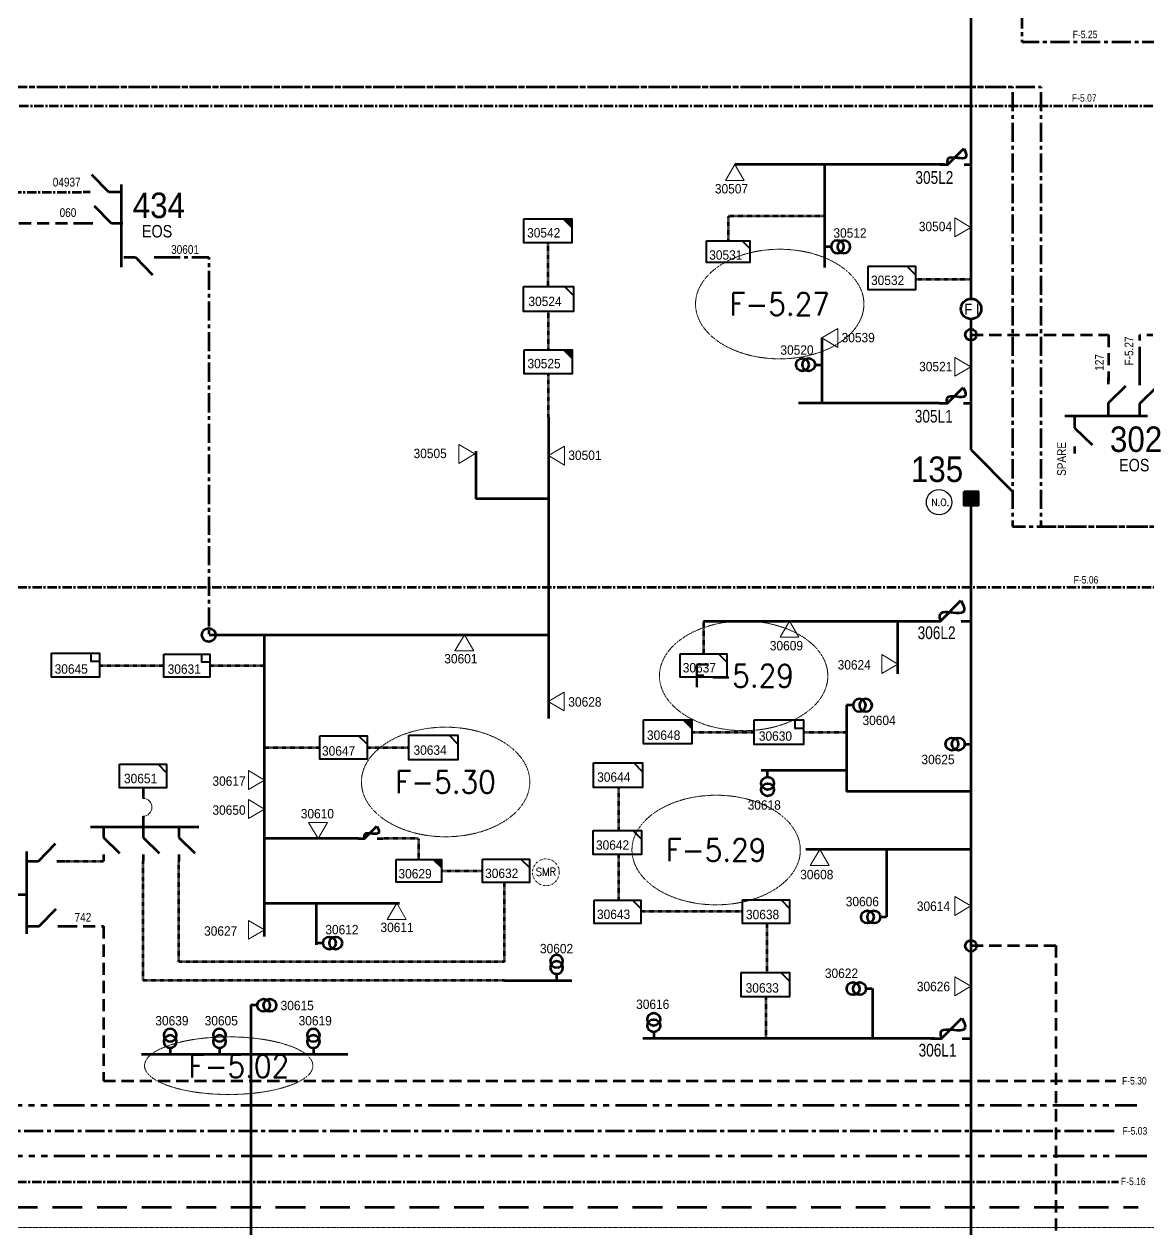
# Model space of a CAD drawing. Header units: metres. Extents: x 65984 to 144644, y -19036 to 23726.
# Drawn here: x 120820.7 to 121261.4, y 21145.9 to 21618.6 of the extents above; entities that cross this region are included whole.
import ezdxf
from ezdxf.enums import TextEntityAlignment as Align

# ---------------------------------------------------------------- set-up
doc = ezdxf.new("R2010")
doc.units = ezdxf.units.M
doc.header["$MEASUREMENT"] = 0
for name, pattern in [('( Center )', [2, 1.25, -0.25, 0.25, -0.25]), ('( Phantom )', [2.5, 1.25, -0.25, 0.25, -0.25, 0.25, -0.25]), ('DGN Style 1', [0.6, 0, -0.6]), ('DGN Style 3', [0.013877, 0, -0.013877]), ('DGN Style 4', [1.6, 0.8, -0.4, 0, -0.4]), ('HIDDEN2', [2381.25, 1587.5, -793.75])]:
    doc.linetypes.add(name, pattern=pattern)
doc.layers.get('0').update_dxf_attribs({"color": 95, "lineweight": 40})
for name, color, linetype, lineweight in [('ABS', 7, 'Continuous', 40), ('ABS NUMBER', 112, 'Continuous', 30), ('d_eos', 111, 'Continuous', 40), ('d_eos no', 121, 'Continuous', 40), ('d_fco', 5, 'Continuous', 40), ('d_fco text', 95, 'Continuous', 40), ('d_grid line', 7, 'DGN Style 1', 0), ('d_oh branch', 94, 'Continuous', 40), ('d_switch', 95, 'Continuous', 40), ('d_tf', 1, 'Continuous', 40), ('d_tf no', 6, 'Continuous', 40), ('d_tf_200', 1, 'Continuous', 40), ('d_ug cable', 95, 'Continuous', 40), ('d_ug main line', 95, 'Continuous', 40), ('d_unit sub', 7, 'Continuous', 40), ('EARTH FAULT INDICATOR', 95, 'Continuous', 40), ('FDR  1  05', 172, 'Continuous', 40), ('FDR  1  16', 234, 'Continuous', 40), ('FDR  2  17', 98, 'Continuous', 40), ('FDR  5  12', 55, 'Continuous', 40), ('fedr no', 95, 'Continuous', 40), ('Level 37', 7, 'Continuous', 0), ('O H MAIN FEEDER', 4, 'Continuous', 100), ('SW N O', 114, 'Continuous', 30)]:
    doc.layers.add(name, color=color, linetype=linetype, lineweight=lineweight)
doc.styles.add('NASKHF', font='naskhf.shx', dxfattribs={"height": 8})
doc.styles.add('Style-Andalus', font='andlso.ttf')
doc.styles.add('Style-Arial', font='arial.ttf')
doc.styles.add('Style-ENGINEERING', font='ENGINEERING.shx')
doc.styles.add('Style-msdefault', font='msdefault.shx')
doc.styles.add('Style-simplex', font='simplex.shx')
doc.styles.add('Style-STANDARD', font='STANDARD.shx')

# ---------------------------------------------------------------- blocks, each defined once
blk = doc.blocks.new('TFU_64')
at = {"layer": 'd_tf_200', "color": 13, "linetype": 'Continuous', "lineweight": 53}
blk.add_line((0, 10), (0, 0), dxfattribs=at)
for centre in [(0, 30), (0, 20)]:
    blk.add_circle(centre, 10, dxfattribs=at)
blk = doc.blocks.new('TF_8')
at = {"color": 0, "linetype": 'ByBlock', "lineweight": -2}
blk.add_line((6.3, 4.95), (9.9, 1.35), dxfattribs=at)
blk.add_3dface([(-10.1, 4.95), (9.9, 4.95), (9.9, -5.05), (-10.1, -5.05)], dxfattribs=at)
blk = doc.blocks.new('ABS2_1_1')
at = {"color": 0, "linetype": 'ByBlock', "lineweight": -2, "ltscale": 500}
for q in [(-29900, 43500), (0, 0)]:
    blk.add_line((0, 13600), q, dxfattribs=at)
at = {"color": 0, "linetype": 'ByBlock', "lineweight": -2, "ltscale": 500, "flags": 128}
for points in [[(5000, 43600), (-5000, 43600), (-5000, 53600), (5000, 53600)], [(3791, 49653), (3791, 49653), (3791, 49653)]]:
    blk.add_lwpolyline(points, close=True, dxfattribs=at)
at = {"color": 0, "linetype": 'ByBlock', "lineweight": -2, "ltscale": 500}
for points in [[(5000, 43600), (-5000, 43600), (5000, 53600), (-5000, 53600)], [(3791, 49653), (3791, 49653), (3791, 49653)]]:
    blk.add_solid(points, dxfattribs=at)
blk = doc.blocks.new('TFU_10')
at = {"layer": 'd_tf_200', "color": 174, "linetype": 'Continuous', "lineweight": 53}
blk.add_line((0, 10), (0, 0), dxfattribs=at)
for centre in [(0, 30), (0, 20)]:
    blk.add_circle(centre, 10, dxfattribs=at)
blk = doc.blocks.new('TF3')
at = {"color": 0, "linetype": 'ByBlock', "lineweight": -2}
for p, q in [((11.3, 9), (18.3, 9)), ((18.3, 9), (18.3, 2))]:
    blk.add_line(p, q, dxfattribs=at)
at = {"color": 0, "linetype": 'ByBlock', "lineweight": -2, "flags": 128}
blk.add_lwpolyline([(18.3, 2), (11.3, 2), (11.3, 9)], dxfattribs=at)
at = {"color": 0, "linetype": 'ByBlock', "lineweight": -2}
blk.add_3dface([(-21.7, 9), (18.3, 9), (18.3, -11), (-21.7, -11)], dxfattribs=at)
blk = doc.blocks.new('TFU_65')
at = {"layer": 'FDR  2  17', "color": 174, "linetype": 'Continuous', "lineweight": 0}
blk.add_line((0, 10), (0, 0), dxfattribs=at)
for centre in [(0, 30), (0, 20)]:
    blk.add_circle(centre, 10, dxfattribs=at)
blk = doc.blocks.new('exist.us-1000kva')
at = {"color": 0, "linetype": 'ByBlock', "lineweight": -2, "flags": 128}
blk.add_lwpolyline([(39.99, 12.92), (32.8, 20), (40, 20)], close=True, dxfattribs=at)
at = {"color": 0, "linetype": 'ByBlock', "lineweight": -2, "extrusion": (0, 0, -1)}
blk.add_solid([(-39.99, 12.92), (-32.8, 20), (-40, 20)], dxfattribs=at)
at = {"color": 0, "linetype": 'ByBlock', "lineweight": -2, "xscale": 2, "yscale": 2}
blk.add_blockref('TF_8', (20.2, 10.1), dxfattribs=at)
blk = doc.blocks.new('TFU_63')
at = {"layer": 'd_tf_200', "color": 11, "linetype": 'Continuous', "lineweight": 53}
blk.add_line((0, 10), (0, 0), dxfattribs=at)
for centre in [(0, 30), (0, 20)]:
    blk.add_circle(centre, 10, dxfattribs=at)
blk = doc.blocks.new('TFU_9')
at = {"layer": 'd_tf_200', "color": 1, "linetype": 'Continuous', "lineweight": 53}
blk.add_line((0, 10), (0, 0), dxfattribs=at)
for centre in [(0, 30), (0, 20)]:
    blk.add_circle(centre, 10, dxfattribs=at)
blk = doc.blocks.new('*U682')
at = {"layer": 'd_fco', "color": 174, "linetype": 'Continuous', "lineweight": 100}
blk.add_line((-4.6, 4.21), (-10.13, 4.21), dxfattribs=at)
at = {"layer": 'd_fco', "color": 174, "linetype": 'Continuous', "lineweight": 100, "extrusion": (0, 0, -1), "flags": 128}
blk.add_lwpolyline([(-13.02, 4.21), (-7.07, 4.21), (4.4, -7.26)], dxfattribs=at)
at = {"layer": 'd_fco', "color": 174, "linetype": 'Continuous', "lineweight": 100}
blk.add_open_spline([(-4.4, -7.26), (-13, 7.69), (11.58, -7.67), (7.07, 4.21)], degree=3, dxfattribs=at)
blk = doc.blocks.new('*U770')
at = {"layer": 'd_fco', "color": 13, "linetype": 'Continuous', "lineweight": 100}
blk.add_line((-4.6, 4.21), (-10.13, 4.21), dxfattribs=at)
at = {"layer": 'd_fco', "color": 13, "linetype": 'Continuous', "lineweight": 100, "extrusion": (0, 0, -1), "flags": 128}
blk.add_lwpolyline([(-13.02, 4.21), (-7.07, 4.21), (4.4, -7.26)], dxfattribs=at)
at = {"layer": 'd_fco', "color": 13, "linetype": 'Continuous', "lineweight": 100}
blk.add_open_spline([(-4.4, -7.26), (-13, 7.69), (11.58, -7.67), (7.07, 4.21)], degree=3, dxfattribs=at)
blk = doc.blocks.new('*U906')
at = {"layer": 'EARTH FAULT INDICATOR', "color": 2, "linetype": 'Continuous', "lineweight": 100}
blk.add_circle((0.02, 0.13), 4, dxfattribs=at)
at = {"layer": 'EARTH FAULT INDICATOR', "color": 2, "lineweight": 140, "style": 'Style-Andalus', "width": 0.9}
blk.add_text('F I', height=4.234, dxfattribs=at).set_placement((-2.61, 2.11), align=Align.TOP_LEFT)
blk = doc.blocks.new('*U965')
at = {"layer": 'SW N O', "color": 3, "ltscale": 0.426762}
blk.add_circle((0, 0), 16.8, dxfattribs=at)
at = {"layer": 'SW N O', "color": 3, "style": 'Style-STANDARD'}
blk.add_text('N.O.', height=9.6, dxfattribs=at).set_placement((1.7, -0.2), align=Align.MIDDLE_CENTER)
blk = doc.blocks.new('*U986')
at = {"layer": 'd_ug main line', "color": 112, "linetype": '( Phantom )', "lineweight": 158, "ltscale": 9.8, "flags": 128}
blk.add_lwpolyline([(-1019.66, -78.97), (-1019.66, -90.64), (422.6, -90.64)], dxfattribs=at)
blk = doc.blocks.new('*U1924')
at = {"layer": 'FDR  1  05', "color": 13, "linetype": 'Continuous', "lineweight": 40, "flags": 128}
blk.add_lwpolyline([(20, 10), (20, 2.8), (12.8, 10)], close=True, dxfattribs=at)
at = {"layer": 'FDR  1  05', "color": 13, "linetype": 'Continuous', "lineweight": 40, "xscale": 2, "yscale": 2, "zscale": 0.9196281145423708, "rotation": 359.9999999999999}
blk.add_blockref('TF_8', (0.2, 0.1), dxfattribs=at)
blk = doc.blocks.new('TRA1_394')
at = {"layer": 'd_tf', "color": 11, "linetype": 'Continuous', "lineweight": 0, "ltscale": 0.00019715, "extrusion": (0, 0, -1), "flags": 128}
blk.add_lwpolyline([(-10, -17), (0, 0), (10, -17)], close=True, dxfattribs=at)
blk = doc.blocks.new('TRA1_393')
at = {"layer": 'd_tf', "color": 11, "linetype": 'Continuous', "lineweight": 0, "ltscale": 0.00019715, "xscale": 1.000046566207833, "yscale": 1.000046566207833, "zscale": 1.000046566207833, "rotation": 180}
blk.add_blockref('TRA1_394', (0, 0), dxfattribs=at)
blk = doc.blocks.new('TRA1_415')
at = {"layer": 'd_tf', "color": 174, "linetype": 'Continuous', "lineweight": 0, "ltscale": 0.00019707, "flags": 128}
blk.add_lwpolyline([(10, -17), (0, 0), (-10, -17)], close=True, dxfattribs=at)
blk = doc.blocks.new('TRA1_414')
at = {"layer": 'd_tf', "color": 174, "linetype": 'Continuous', "lineweight": 0, "ltscale": 0.00019707, "xscale": 1.000046566207834, "yscale": 1.000046566207834, "zscale": 1.000046566207834, "rotation": 180}
blk.add_blockref('TRA1_415', (0, 0), dxfattribs=at)
blk = doc.blocks.new('TRA1_417')
at = {"layer": 'd_tf', "color": 174, "linetype": 'Continuous', "lineweight": 0, "ltscale": 0.00019715, "flags": 128}
blk.add_lwpolyline([(10, -17), (0, 0), (-10, -17)], close=True, dxfattribs=at)
blk = doc.blocks.new('TRA1_416')
at = {"layer": 'd_tf', "color": 174, "linetype": 'Continuous', "lineweight": 0, "ltscale": 0.00019715, "xscale": 1.000046566207833, "yscale": 1.000046566207833, "zscale": 1.000046566207833, "rotation": 180}
blk.add_blockref('TRA1_417', (0, 0), dxfattribs=at)
blk = doc.blocks.new('TRA1_386')
at = {"layer": 'd_tf', "color": 13, "linetype": 'Continuous', "lineweight": 0, "ltscale": 0.00019715, "extrusion": (0, 0, -1), "flags": 128}
blk.add_lwpolyline([(-10.1, -17), (-0.1, 0), (9.9, -17)], close=True, dxfattribs=at)
blk = doc.blocks.new('TRA1_385')
at = {"layer": 'd_tf', "color": 13, "linetype": 'Continuous', "lineweight": 0, "ltscale": 0.00019715, "xscale": 1.000046566207833, "yscale": 1.000046566207833, "zscale": 1.000046566207833, "rotation": 180}
blk.add_blockref('TRA1_386', (0, 0), dxfattribs=at)
blk = doc.blocks.new('*U804')
at = {"layer": 'd_fco', "color": 11, "linetype": 'Continuous', "lineweight": 100}
blk.add_line((-4.6, 4.2), (-10.1, 4.2), dxfattribs=at)
at = {"layer": 'd_fco', "color": 11, "linetype": 'Continuous', "lineweight": 100, "flags": 128}
blk.add_lwpolyline([(13, 4.2), (7.1, 4.2), (-4.4, -7.3)], dxfattribs=at)
at = {"layer": 'd_fco', "color": 11, "linetype": 'Continuous', "lineweight": 100}
blk.add_open_spline([(-4.4, -7.3), (-13, 7.7), (11.6, -7.7), (7.1, 4.2)], degree=3, dxfattribs=at)
blk = doc.blocks.new('*U3877')
at = {"layer": 'd_eos', "color": 7, "linetype": 'Continuous', "lineweight": 211, "ltscale": 0.638341}
for p, q in [((-0.66, 15.99), (-0.66, 11.34)), ((-0.66, 3.57), (-0.66, -1.08)), ((-23.62, -1.08), (23.6, -1.07)), ((-17.95, -1.07), (-17.95, -5.72)), ((-0.66, -1.07), (-0.66, -5.72)), ((14.88, -1.07), (14.88, -5.72)), ((-17.95, -5.72), (-10.95, -12.52)), ((-0.66, -5.72), (6.35, -12.52)), ((14.88, -5.72), (21.88, -12.52)), ((-17.95, -13.17), (-17.95, -15.99)), ((-0.66, -13.17), (-0.66, -15.99)), ((14.88, -13.17), (14.88, -15.99))]:
    blk.add_line(p, q, dxfattribs=at)
at = {"layer": 'd_ug cable', "color": 2, "linetype": 'Continuous', "lineweight": 0}
blk.add_arc((-0.66, 7.45), 3.88, 270, 90, dxfattribs=at)

msp = doc.modelspace()

# ---------------------------------------------------------------- linework, layer by layer
at = {"layer": 'd_eos', "color": 7, "linetype": 'Continuous', "lineweight": 211, "ltscale": 0.625574}
for p, q in [((120853.85, 21552.62), (120847.19, 21559.48)), ((120846.56, 21552.62), (120843.79, 21552.62)), ((120858.41, 21552.62), (120853.85, 21552.62)), ((120858.77, 21555.62), (120858.77, 21523.23)), ((120854.88, 21540.29), (120848.22, 21547.15)), ((120847.59, 21540.29), (120844.82, 21540.29)), ((120859.44, 21540.29), (120854.88, 21540.29)), ((120859.8, 21527.09), (120864.36, 21527.09)), ((120864.36, 21527.09), (120871.02, 21520.22)), ((120871.65, 21527.09), (120874.42, 21527.09)), ((121245.92, 21477.26), (121245.92, 21480.03)), ((121258.25, 21476.96), (121258.25, 21479.73)), ((121245.92, 21469.97), (121252.78, 21476.63)), ((121258.25, 21469.67), (121265.11, 21476.33)), ((121245.92, 21465.41), (121245.92, 21469.97)), ((121258.25, 21465.11), (121258.25, 21469.67)), ((121261.25, 21464.75), (121228.86, 21464.75)), ((121232.66, 21464.75), (121232.66, 21460.19)), ((121232.66, 21460.19), (121239.52, 21453.53)), ((121232.66, 21452.9), (121232.66, 21450.13)), ((120821.7, 21261.62), (120821.7, 21294.01)), ((120826.26, 21290.22), (120832.92, 21297.08)), ((120821.7, 21290.21), (120826.26, 21290.21)), ((120833.55, 21290.21), (120836.32, 21290.21)), ((120821.04, 21276.95), (120816.48, 21276.95)), ((120826.62, 21264.62), (120833.28, 21271.48)), ((120822.06, 21264.62), (120826.62, 21264.62)), ((120833.91, 21264.62), (120836.68, 21264.62))]:
    msp.add_line(p, q, dxfattribs=at)
at = {"layer": 'd_grid line', "color": 7, "linetype": 'DGN Style 1', "lineweight": 0, "flags": 128}
msp.add_lwpolyline([(120816.18, 21146.41), (120816.18, 21746.42), (121806.14, 21746.42), (121806.14, 21146.41)], close=True, dxfattribs=at)
at = {"layer": 'd_oh branch', "color": 13, "linetype": 'Continuous', "lineweight": 100}
for p, q in [((121181.7, 21563.5), (121099.4, 21563.5)), ((121134.66, 21523.02), (121134.66, 21563.5)), ((121133.48, 21495.44), (121133.48, 21469.83)), ((121179.67, 21469.83), (121124.36, 21469.83))]:
    msp.add_line(p, q, dxfattribs=at)
at = {"layer": 'd_oh branch', "color": 11, "linetype": 'Continuous', "lineweight": 100}
for p, q in [((121026.29, 21432.27), (120997.78, 21432.27)), ((120893.18, 21378.95), (121026.29, 21378.95)), ((120914.97, 21260.57), (120914.97, 21378.95))]:
    msp.add_line(p, q, dxfattribs=at)
at = {"layer": 'd_oh branch', "color": 174, "linetype": 'Continuous', "lineweight": 100}
msp.add_line((121143.3, 21325.71), (121109.71, 21325.71), dxfattribs=at)
at = {"layer": 'd_oh branch', "color": 1, "linetype": 'Continuous', "lineweight": 100}
msp.add_line((120909.57, 21214.44), (120909.57, 21114.44), dxfattribs=at)
at = {"layer": 'd_oh branch', "color": 11, "linetype": 'Continuous', "lineweight": 100, "flags": 128}
for points in [[(121026.29, 21464.34), (121026.29, 21346.21)], [(120997.78, 21451.05), (120997.78, 21432.27)], [(120951.81, 21299.01), (120914.97, 21299.01)], [(120914.97, 21273.65), (120967.92, 21273.65)], [(120935.4, 21257.36), (120935.4, 21273.65)], [(121009.09, 21243.43), (121035.45, 21243.43)]]:
    msp.add_lwpolyline(points, dxfattribs=at)
at = {"layer": 'd_oh branch', "color": 174, "linetype": 'Continuous', "lineweight": 100, "flags": 128}
for points in [[(121087.14, 21384.38), (121177.57, 21384.38)], [(121163.3, 21363.68), (121163.3, 21384.38)], [(121190.25, 21384.38), (121192.12, 21384.38)], [(121143.28, 21351.36), (121143.28, 21317.47)], [(121192.12, 21317.47), (121143.28, 21317.47)], [(121192.12, 21294.72), (121127.22, 21294.72)], [(121158.94, 21294.72), (121158.94, 21268.31)], [(121153.36, 21240.26), (121153.36, 21220.62)], [(121177.8, 21220.62), (121063.34, 21220.62)]]:
    msp.add_lwpolyline(points, dxfattribs=at)
at = {"layer": 'd_oh branch', "color": 1, "linetype": 'Continuous', "lineweight": 100, "flags": 128}
for points in [[(120909.57, 21233.84), (120909.57, 21214.44)], [(120866.73, 21214.44), (120947.64, 21214.44)]]:
    msp.add_lwpolyline(points, dxfattribs=at)
at = {"layer": 'd_oh branch', "color": 11, "linetype": 'Continuous', "lineweight": 100}
msp.add_circle((120893.08, 21378.92), 2.66, dxfattribs=at)
at = {"layer": 'd_ug cable', "color": 11, "linetype": 'DGN Style 3', "lineweight": 100}
for p, q in [((121026.15, 21515.64), (121026.15, 21532.72)), ((121026.29, 21490.83), (121026.29, 21505.85)), ((121026.29, 21464.34), (121026.29, 21481.41)), ((120875.5, 21366.82), (120850.27, 21366.82)), ((120914.97, 21366.82), (120893.54, 21366.82)), ((120914.84, 21334.79), (120936.71, 21334.79)), ((120955.12, 21334.76), (120971.49, 21334.76)), ((120984.36, 21286.4), (121000.44, 21286.4))]:
    msp.add_line(p, q, dxfattribs=at)
at = {"layer": 'd_ug cable', "color": 174, "linetype": 'DGN Style 3', "lineweight": 100}
for p, q in [((121087.14, 21384.38), (121087.14, 21371.55)), ((121082.53, 21340.81), (121106.79, 21340.81)), ((121126.41, 21340.81), (121143.28, 21340.81)), ((121053.79, 21319.09), (121053.79, 21302.19)), ((121053.79, 21292.76), (121053.79, 21274.93))]:
    msp.add_line(p, q, dxfattribs=at)
at = {"layer": 'd_ug cable', "color": 13, "linetype": 'DGN Style 3', "lineweight": 100, "flags": 128}
for points in [[(121134.66, 21543.26), (121096.83, 21543.26), (121096.83, 21533.54)], [(121192.2, 21518.35), (121170.26, 21518.35)]]:
    msp.add_lwpolyline(points, dxfattribs=at)
at = {"layer": 'd_ug cable', "color": 11, "linetype": 'HIDDEN2', "lineweight": 158, "ltscale": 0.003}
for points in [[(120844.82, 21540.29), (120777.15, 21540.29)], [(120836.68, 21264.62), (120851.74, 21264.62), (120851.74, 21203.98), (121248.89, 21203.98)]]:
    msp.add_lwpolyline(points, dxfattribs=at)
at = {"layer": 'd_ug cable', "color": 13, "linetype": 'HIDDEN2', "lineweight": 158, "ltscale": 0.003}
msp.add_lwpolyline([(121192.09, 21496.61), (121245.92, 21496.61), (121245.92, 21478.65)], dxfattribs=at)
at = {"layer": 'd_ug cable', "color": 11, "linetype": 'DGN Style 3', "lineweight": 100, "flags": 128}
for points in [[(120975.45, 21290.85), (120975.45, 21299.01), (120961.45, 21299.01)], [(120836.32, 21290.21), (120851.74, 21290.21)], [(120867.3, 21243.43), (120867.3, 21290.21)], [(120881.28, 21250.74), (120881.28, 21290.21)], [(121009.09, 21250.74), (121009.09, 21281.8)], [(121009.09, 21250.74), (120881.28, 21250.74)], [(121009.09, 21243.43), (120867.3, 21243.43)]]:
    msp.add_lwpolyline(points, dxfattribs=at)
at = {"layer": 'd_ug cable', "color": 174, "linetype": 'DGN Style 3', "lineweight": 100, "flags": 128}
for points in [[(121102.42, 21270.4), (121062.82, 21270.4)], [(121112.05, 21246.46), (121112.05, 21265.61)], [(121111.61, 21236.98), (121111.61, 21220.62)]]:
    msp.add_lwpolyline(points, dxfattribs=at)
at = {"layer": 'd_ug cable', "color": 174, "linetype": 'HIDDEN2', "lineweight": 158, "ltscale": 0.003}
msp.add_lwpolyline([(121192.09, 21257.15), (121225.33, 21257.15), (121225.33, 21096.62), (121335.46, 21096.62), (121335.46, 20855.85), (121748.21, 20855.85)], dxfattribs=at)
at = {"layer": 'd_ug cable', "color": 2, "linetype": 'DGN Style 4', "lineweight": 13}
msp.add_circle((121025.33, 21285.81), 5.25, dxfattribs=at)
at = {"layer": 'd_ug main line', "color": 234, "linetype": '( Phantom )', "lineweight": 158, "ltscale": 9.8}
msp.add_line((121261, 21174.44), (119380.39, 21174.44), dxfattribs=at)
at = {"layer": 'd_ug main line', "color": 30, "linetype": '( Center )', "lineweight": 158, "ltscale": 2.94, "flags": 128}
msp.add_lwpolyline([(120201.34, 21586.56), (121275.38, 21586.56)], dxfattribs=at)
at = {"layer": 'd_ug main line', "color": 6, "linetype": '( Center )', "lineweight": 158, "ltscale": 2.94, "flags": 128}
msp.add_lwpolyline([(120277.05, 21397.69), (121497.76, 21397.69), (121497.76, 21553.57), (121854.14, 21553.57)], dxfattribs=at)
at = {"layer": 'd_ug main line', "color": 11, "linetype": '( Center )', "lineweight": 140, "ltscale": 2.94, "flags": 128}
msp.add_lwpolyline([(120751.25, 21552.62), (120843.79, 21552.62)], dxfattribs=at)
at = {"layer": 'd_ug main line', "color": 13, "linetype": '( Phantom )', "lineweight": 140, "ltscale": 9.8, "flags": 128}
msp.add_lwpolyline([(121258.25, 21479.73), (121258.25, 21496.61), (121373.56, 21496.61), (121373.56, 20923.96)], dxfattribs=at)
at = {"layer": 'd_ug main line', "color": 135, "linetype": 'HIDDEN2', "lineweight": 140, "ltscale": 0.00735}
msp.add_lwpolyline([(120254.22, 21244.69), (120254.22, 21154.44), (121257.61, 21154.44)], dxfattribs=at)
at = {"layer": 'd_ug main line', "color": 231, "linetype": '( Center )', "lineweight": 158, "ltscale": 2.94, "flags": 128}
msp.add_lwpolyline([(119477.25, 21164.44), (121249.94, 21164.44)], dxfattribs=at)
at = {"layer": 'FDR  1  16', "color": 231, "linetype": '( Center )', "lineweight": 140, "ltscale": 6, "flags": 128}
msp.add_lwpolyline([(121278.36, 20935.79), (121306.73, 20935.79), (121306.73, 21611.44), (121212.17, 21611.44), (121212.17, 21874.47), (121039.1, 21874.47)], dxfattribs=at)
at = {"layer": 'FDR  1  16', "color": 191, "linetype": '( Center )', "lineweight": 158, "ltscale": 6, "flags": 128}
for points in [[(120518.78, 21658.34), (120556.88, 21658.34), (120556.88, 21593.97), (121208.3, 21593.97), (121208.3, 21421.48), (121487.8, 21421.48), (121487.8, 21464.64), (121699.35, 21464.64)], [(120529.95, 21658.34), (120568.05, 21658.34), (120568.05, 21593.97), (121219.47, 21593.97), (121219.47, 21421.48), (121498.98, 21421.48), (121498.98, 21464.64), (121710.53, 21464.64)]]:
    msp.add_lwpolyline(points, dxfattribs=at)
at = {"layer": 'FDR  1  16', "color": 11, "linetype": '( Center )', "lineweight": 140, "ltscale": 6, "flags": 128}
msp.add_lwpolyline([(120874.42, 21527.09), (120893.08, 21527.09), (120893.08, 21378.92)], dxfattribs=at)
at = {"layer": 'FDR  1  16', "color": 1, "linetype": '( Center )', "lineweight": 140, "ltscale": 6, "flags": 128}
msp.add_lwpolyline([(119593.57, 21253.33), (119614.17, 21253.33), (119614.17, 21184.44), (121248.88, 21184.44)], dxfattribs=at)
at = {"layer": 'fedr no', "color": 82, "linetype": 'DGN Style 3', "lineweight": 13, "true_color": 0x1dc70e}
for centre, ratio in [((121117.03, 21508.73), 0.651175), ((121102.88, 21362.87), 0.651175), ((120985.98, 21321.25), 0.651175), ((121092.09, 21294.55), 0.651175), ((120900.91, 21209.95), 0.342212)]:
    msp.add_ellipse(centre, major_axis=(33.02, 0), ratio=ratio, dxfattribs=at)
at = {"layer": 'O H MAIN FEEDER', "color": 13, "lineweight": 211, "ltscale": 0.488306}
for p, q in [((121192.09, 21510.84), (121192.09, 21801.84)), ((121192.09, 21456.2), (121192.09, 21502.84))]:
    msp.add_line(p, q, dxfattribs=at)
at = {"layer": 'O H MAIN FEEDER', "color": 174, "lineweight": 211, "ltscale": 0.488306}
msp.add_line((121192.09, 21117.94), (121192.09, 21430.91), dxfattribs=at)
at = {"layer": 'O H MAIN FEEDER', "color": 13, "lineweight": 211, "ltscale": 0.488306}
msp.add_circle((121192, 21496.67), 2.21, dxfattribs=at)
at = {"layer": 'O H MAIN FEEDER', "color": 174, "lineweight": 211, "ltscale": 0.488306}
msp.add_circle((121192.04, 21256.93), 2.21, dxfattribs=at)

# ---------------------------------------------------------------- block references
at = {"layer": 'ABS', "color": 7, "linetype": 'Continuous', "lineweight": 211, "ltscale": 0.812883, "xscale": 0.0005446322480400586, "yscale": 0.0005446322480400586, "zscale": 0.000360672857092237, "rotation": 179.9999928008099}
msp.add_blockref('ABS2_1_1', (121192.09, 21458.9), dxfattribs=at)
at = {"layer": 'd_eos', "color": 7, "linetype": 'Continuous', "lineweight": 211, "ltscale": 0.574507, "xscale": 0.9, "yscale": 0.9, "zscale": 0.9}
msp.add_blockref('*U3877', (120867.89, 21304.61), dxfattribs=at)
at = {"layer": 'd_fco', "color": 13, "linetype": 'Continuous', "lineweight": 100, "xscale": 0.5414525797074481, "yscale": 0.5414525797074481, "zscale": 0.5414525797074481, "rotation": 179.9644578622516}
for p in [(121186.85, 21565.78), (121186.6, 21472.11)]:
    msp.add_blockref('*U770', p, dxfattribs=at)
at = {"layer": 'd_fco', "color": 174, "linetype": 'Continuous', "lineweight": 100, "xscale": 0.7000000000000001, "yscale": 0.7000000000000001, "zscale": 0.7000000000000001, "rotation": 179.9644578622516}
for p in [(121185.02, 21387.33), (121185.39, 21223.57)]:
    msp.add_blockref('*U682', p, dxfattribs=at)
at = {"layer": 'd_fco', "color": 11, "linetype": 'Continuous', "lineweight": 100, "xscale": 0.4199999999984634, "yscale": 0.4199999999984634, "zscale": 0.4199999999984634, "rotation": 179.9640835135763}
msp.add_blockref('*U804', (120957.2, 21300.78), dxfattribs=at)
at = {"layer": 'd_tf', "color": 13, "linetype": 'Continuous', "lineweight": 0, "ltscale": 0.00019715, "xscale": 0.37, "yscale": 0.37, "zscale": 0.37, "rotation": 179.9999999999999}
msp.add_blockref('TRA1_385', (121099.4, 21563.49), dxfattribs=at)
at = {"layer": 'd_tf', "color": 13, "linetype": 'Continuous', "lineweight": 0, "ltscale": 0.00019715, "extrusion": (0, 0, -1), "xscale": 0.37, "yscale": 0.37, "zscale": 0.37, "rotation": 269.9999999999999}
for p in [(-121192.05, 21538.79), (-121192.04, 21484.08)]:
    msp.add_blockref('TRA1_385', p, dxfattribs=at)
at = {"layer": 'd_tf', "color": 11, "linetype": 'Continuous', "lineweight": 0, "ltscale": 0.00019715, "xscale": 0.37, "yscale": 0.37, "zscale": 0.37}
for p, rotation in [((121133.49, 21495.44), 269.9999999999999), ((120997.48, 21449.93), 89.99999999999997), ((121026.3, 21449.29), 269.9999999999999), ((120993.36, 21378.94), 180), ((121026.16, 21352.81), 269.9999999999999), ((120935.93, 21299.02), 359.9999999999999), ((120914.95, 21263.23), 89.99999999999997)]:
    msp.add_blockref('TRA1_393', p, dxfattribs=dict(at, rotation=rotation))
at = {"layer": 'd_tf', "color": 174, "linetype": 'Continuous', "lineweight": 0, "ltscale": 0.00019715, "xscale": 0.37, "yscale": 0.37, "zscale": 0.37, "rotation": 180.0000000000001}
msp.add_blockref('TRA1_416', (121120.84, 21384.38), dxfattribs=at)
at = {"layer": 'd_tf', "color": 174, "linetype": 'Continuous', "lineweight": 0, "ltscale": 0.00019707, "xscale": 0.37, "yscale": 0.37, "zscale": 0.37}
for p, rotation in [((121163.31, 21367.51), 89.99999999999997), ((121132.73, 21294.73), 180.0000000000001)]:
    msp.add_blockref('TRA1_414', p, dxfattribs=dict(at, rotation=rotation))
at = {"layer": 'd_tf', "color": 11, "linetype": 'Continuous', "lineweight": 0, "ltscale": 0.00019715, "extrusion": (0, 0, -1), "xscale": 0.37, "yscale": 0.37, "zscale": 0.37}
for p, rotation in [((-120914.96, 21322), 269.9999999999999), ((-120914.96, 21310.63), 269.9999999999999), ((-120966.81, 21273.64), 180)]:
    msp.add_blockref('TRA1_393', p, dxfattribs=dict(at, rotation=rotation))
at = {"layer": 'd_tf', "color": 174, "linetype": 'Continuous', "lineweight": 0, "ltscale": 0.00019715, "extrusion": (0, 0, -1), "xscale": 0.37, "yscale": 0.37, "zscale": 0.37, "rotation": 269.9999999999999}
for p in [(-121191.98, 21272.6), (-121191.98, 21241.11)]:
    msp.add_blockref('TRA1_416', p, dxfattribs=at)
at = {"layer": 'd_tf_200', "color": 13, "linetype": 'Continuous', "lineweight": 53, "extrusion": (0, 0, -1), "xscale": 0.25, "yscale": 0.25, "zscale": 0.25, "rotation": 89.9999999999999}
msp.add_blockref('TFU_64', (-121134.68, 21531.19), dxfattribs=at)
at = {"layer": 'd_tf_200', "color": 13, "linetype": 'Continuous', "lineweight": 53, "xscale": 0.25, "yscale": 0.25, "zscale": 0.25, "rotation": 89.9999999999999}
msp.add_blockref('TFU_64', (121133.42, 21484.95), dxfattribs=at)
at = {"layer": 'd_tf_200', "color": 174, "linetype": 'Continuous', "lineweight": 53, "extrusion": (0, 0, -1), "xscale": 0.25, "yscale": 0.25, "zscale": 0.25, "rotation": 89.99999999999993}
msp.add_blockref('TFU_10', (-121143.28, 21351.36), dxfattribs=at)
at = {"layer": 'd_tf_200', "color": 174, "linetype": 'Continuous', "lineweight": 53, "xscale": 0.25, "yscale": 0.25, "zscale": 0.25}
for p, rotation in [((121192.07, 21336.11), 89.99999999999991), ((121112.24, 21325.71), 179.9999999999999), ((121158.94, 21268.31), 89.99999999999993), ((121153.33, 21240.2), 89.99999999999993), ((121067.64, 21220.62), 359.9999999999999)]:
    msp.add_blockref('TFU_10', p, dxfattribs=dict(at, rotation=rotation))
at = {"layer": 'd_tf_200', "color": 11, "linetype": 'Continuous', "lineweight": 53, "xscale": 0.25, "yscale": 0.25, "zscale": 0.25, "rotation": 269.9999999999999}
msp.add_blockref('TFU_63', (120935.4, 21258.04), dxfattribs=at)
at = {"layer": 'd_tf_200', "color": 11, "linetype": 'Continuous', "lineweight": 53, "extrusion": (0, 0, -1), "xscale": 0.25, "yscale": 0.25, "zscale": 0.25, "rotation": 359.9999999999999}
msp.add_blockref('TFU_63', (-121029.52, 21243.43), dxfattribs=at)
at = {"layer": 'd_tf_200', "color": 1, "linetype": 'Continuous', "lineweight": 53, "xscale": 0.25, "yscale": 0.25, "zscale": 0.25, "rotation": 269.9999999999999}
msp.add_blockref('TFU_9', (120909.57, 21233.66), dxfattribs=at)
at = {"layer": 'd_tf_200', "color": 1, "linetype": 'Continuous', "lineweight": 53, "extrusion": (0, 0, -1), "xscale": 0.25, "yscale": 0.25, "zscale": 0.25, "rotation": 359.9999999999999}
for p in [(-120877.94, 21214.41), (-120897.29, 21214.41), (-120934.14, 21214.41)]:
    msp.add_blockref('TFU_9', p, dxfattribs=at)
at = {"layer": 'd_unit sub', "color": 174, "linetype": 'Continuous', "lineweight": 40, "xscale": 0.47433167287538, "yscale": 0.47433167287538, "zscale": 0.4267622666565712, "rotation": 359.9999999999999}
msp.add_blockref('exist.us-1000kva', (121063.56, 21336.16), dxfattribs=at)
at = {"layer": 'EARTH FAULT INDICATOR', "color": 2, "linetype": 'Continuous', "lineweight": 100}
msp.add_blockref('*U906', (121192.07, 21506.71), dxfattribs=at)
at = {"layer": 'FDR  1  05', "color": 11, "linetype": 'Continuous', "lineweight": 40, "rotation": 359.9999999999999}
for name, p, xscale, yscale, zscale in [('exist.us-1000kva', (121016.6, 21532.72), 0.4710458575187326, 0.4710458575187326, 0.4267622666565712), ('TF_8', (121026.39, 21510.8), 0.9794194287517817, 0.9794194287517817, 0.4267622666565712), ('exist.us-1000kva', (121016.75, 21481.41), 0.4710458575187326, 0.4710458575187326, 0.4267622666565712), ('TF3', (120841.65, 21367.59), 0.4699987658520228, 0.4699987658520228, 0.1300771388769227), ('TF3', (120885.29, 21367.37), 0.4506479844508711, 0.4506479844508711, 0.1300771388769227), ('TF_8', (120946.04, 21334.8), 0.9239793635459868, 0.9239793635459868, 0.4267622666565712), ('TF_8', (120981.26, 21334.81), 0.9671640451331832, 0.9671640451331832, 0.4267622666565712), ('TF_8', (120867.4, 21323.64), 0.9193379912185222, 0.9193379912185222, 0.4267622666565712), ('exist.us-1000kva', (120966.55, 21281.95), 0.4452323900452523, 0.4452323900452523, 0.4267622666565712)]:
    msp.add_blockref(name, p, dxfattribs=dict(at, xscale=xscale, yscale=yscale, zscale=zscale))
at = {"layer": 'FDR  1  05', "color": 13, "linetype": 'Continuous', "lineweight": 40, "xscale": 0.8535245333131425, "yscale": 0.8535245333131425, "zscale": 0.4267622666565712, "rotation": 359.9999999999999}
msp.add_blockref('TF_8', (121096.91, 21529.31), dxfattribs=at)
at = {"layer": 'FDR  1  05', "color": 13, "linetype": 'Continuous', "lineweight": 40, "xscale": 0.4640596126934837, "yscale": 0.4640596126934837, "zscale": 0.4640596126934837}
msp.add_blockref('*U1924', (121160.99, 21518.93), dxfattribs=at)
at = {"layer": 'FDR  1  05', "color": 174, "linetype": 'Continuous', "lineweight": 40, "rotation": 359.9999999999999}
for name, p, xscale, yscale, zscale in [('TF_8', (121087.23, 21367.01), 0.9176150238364947, 0.9176150238364947, 0.4267622666565712), ('TF3', (121117.56, 21341.29), 0.4838143533095237, 0.4838143533095237, 0.1300771388769227), ('TF_8', (121053.74, 21323.94), 0.9605114144238245, 0.9605114144238245, 0.3456774359918224), ('TF_8', (121053.41, 21297.54), 0.9490944533969808, 0.9490944533969808, 0.3456774359918224), ('TF_8', (121053.53, 21270.4), 0.9150833205052248, 0.9150833205052248, 0.3456774359918224), ('TF_8', (121111.79, 21270.38), 0.9230578072293494, 0.9230578072293494, 0.3456774359918224), ('TF_8', (121111.54, 21241.77), 0.9478468633064833, 0.9478468633064833, 0.3456774359918224)]:
    msp.add_blockref(name, p, dxfattribs=dict(at, xscale=xscale, yscale=yscale, zscale=zscale))
at = {"layer": 'FDR  1  05', "color": 2, "linetype": 'Continuous', "lineweight": 40, "xscale": 0.9193379912185222, "yscale": 0.9193379912185222, "zscale": 0.4267622666565712, "rotation": 359.9999999999999}
msp.add_blockref('TF_8', (121009.72, 21286.45), dxfattribs=at)
at = {"layer": 'FDR  2  17', "color": 174, "linetype": 'Continuous', "lineweight": 0, "xscale": 0.2560573599939425, "yscale": 0.2560573599939425, "zscale": 0.2560573599939425, "rotation": 89.99999999999993}
msp.add_blockref('TFU_65', (121153.33, 21240.2), dxfattribs=at)
at = {"layer": 'FDR  5  12', "color": 112, "linetype": '( Phantom )', "lineweight": 158, "ltscale": 9.8}
msp.add_blockref('*U986', (120834.45, 21285.08), dxfattribs=at)
at = {"layer": 'SW N O', "color": 3, "xscale": 0.2950694635422144, "yscale": 0.2950694635422144, "zscale": 0.2950694635422144}
msp.add_blockref('*U965', (121179.52, 21430.99), dxfattribs=at)

# ---------------------------------------------------------------- texts
at = {"layer": 'ABS NUMBER', "color": 7, "lineweight": 140, "insert": (121188.99, 21438.79), "char_height": 10, "attachment_point": 9, "style": 'NASKHF'}
msp.add_mtext('\\fArial|b0|i0|c178178|p39;\\H1x;\\W0.88;135\\P', dxfattribs=at)
at = {"layer": 'd_eos no', "color": 7, "linetype": 'Continuous', "lineweight": 140, "style": 'Style-Arial', "width": 0.88}
for s, p in [('434', (120863.27, 21542.46)), ('302', (121246.55, 21450.71))]:
    msp.add_text(s, height=10, dxfattribs=at).set_placement(p)
at = {"layer": 'd_fco text', "color": 11, "linetype": 'Continuous', "lineweight": 80, "style": 'Style-msdefault', "width": 0.8}
for s, p in [('305L2', (121170.26, 21560.88)), ('305L1', (121170.01, 21467.22))]:
    msp.add_text(s, height=5, dxfattribs=at).set_placement(p, align=Align.TOP_LEFT)
at = {"layer": 'd_fco text', "color": 174, "linetype": 'Continuous', "lineweight": 80, "style": 'Style-msdefault', "width": 0.8}
for s, p in [('306L2', (121186, 21382.29)), ('306L1', (121186.37, 21218.53))]:
    msp.add_text(s, height=5, dxfattribs=at).set_placement(p, align=Align.TOP_RIGHT)
at = {"layer": 'd_switch', "color": 231, "linetype": 'Continuous', "lineweight": 30, "style": 'Style-msdefault', "width": 0.857143}
for s, p in [('F-5.25', (121231.96, 21615.96)), ('F-5.16', (121250.86, 21166.01))]:
    msp.add_text(s, height=2.92, dxfattribs=at).set_placement(p, align=Align.TOP_LEFT)
at = {"layer": 'd_switch', "color": 30, "linetype": 'Continuous', "lineweight": 30, "style": 'Style-msdefault', "width": 0.857143}
msp.add_text('F-5.07', height=2.92, dxfattribs=at).set_placement((121231.64, 21591.05), align=Align.TOP_LEFT)
at = {"layer": 'd_switch', "color": 11, "linetype": 'Continuous', "lineweight": 30, "style": 'Style-ENGINEERING', "width": 0.857143}
for s, p in [('04937', (120842.83, 21558.27)), ('060', (120841.14, 21546.33)), ('30601', (120889.25, 21531.84)), ('742', (120847.01, 21269.87))]:
    msp.add_text(s, height=3.43, rotation=0.0007, dxfattribs=at).set_placement(p, align=Align.TOP_RIGHT)
at = {"layer": 'd_switch', "color": 13, "linetype": 'Continuous', "lineweight": 30, "style": 'Style-ENGINEERING', "width": 0.857143}
for s, p in [('F-5.27', (121252.3, 21496.01)), ('127', (121240.69, 21489.11)), ('SPARE', (121225.85, 21454.63))]:
    msp.add_text(s, height=3.43, rotation=90.0007, dxfattribs=at).set_placement(p, align=Align.TOP_RIGHT)
at = {"layer": 'd_switch', "color": 6, "linetype": 'Continuous', "lineweight": 30, "style": 'Style-msdefault', "width": 0.857143}
msp.add_text('F-5.06', height=2.92, dxfattribs=at).set_placement((121232.32, 21402.02), align=Align.TOP_LEFT)
at = {"layer": 'd_switch', "color": 11, "linetype": 'Continuous', "lineweight": 30, "style": 'Style-msdefault', "width": 0.857143}
msp.add_text('F-5.30', height=2.92, dxfattribs=at).set_placement((121251.29, 21205.48), align=Align.TOP_LEFT)
at = {"layer": 'd_switch', "color": 1, "linetype": 'Continuous', "lineweight": 30, "style": 'Style-msdefault', "width": 0.857143}
msp.add_text('F-5.03', height=2.92, dxfattribs=at).set_placement((121251.5, 21185.83), align=Align.TOP_LEFT)
at = {"layer": 'd_tf no', "color": 13, "linetype": 'Continuous', "lineweight": 40, "style": 'Style-msdefault', "width": 0.945946}
for s, p in [('30507', (121091.6, 21555.81)), ('30512', (121138.09, 21538.46)), ('30531', (121089.37, 21529.83)), ('30532', (121152.84, 21519.9))]:
    msp.add_text(s, height=3.7, dxfattribs=at).set_placement(p, align=Align.TOP_LEFT)
at = {"layer": 'd_tf no', "color": 11, "linetype": 'Continuous', "lineweight": 40, "style": 'Style-msdefault', "width": 0.945946}
for s, p in [('30542', (121017.95, 21538.54)), ('30524', (121018.47, 21511.64)), ('30539', (121141.3, 21497.42)), ('30525', (121018.09, 21487.24)), ('30505', (120973.41, 21451.99)), ('30501', (121034.11, 21451.27)), ('30601', (120985.46, 21371.45)), ('30645', (120832.63, 21367.43)), ('30631', (120876.95, 21367.38)), ('30628', (121034.1, 21354.51)), ('30647', (120937.5, 21335.29)), ('30634', (120973.39, 21335.6)), ('30651', (120859.83, 21324.45)), ('30610', (120929.18, 21310.66)), ('30629', (120967.49, 21287.12)), ('30627', (120891.25, 21264.64)), ('30612', (120938.8, 21265.18))]:
    msp.add_text(s, height=3.7, dxfattribs=at).set_placement(p, align=Align.TOP_LEFT)
at = {"layer": 'd_tf no', "color": 13, "linetype": 'Continuous', "lineweight": 40, "style": 'Style-msdefault', "width": 0.945946}
for s, p in [('30504', (121184.61, 21541)), ('30520', (121130.31, 21492.55)), ('30521', (121184.74, 21486.06))]:
    msp.add_text(s, height=3.7, dxfattribs=at).set_placement(p, align=Align.TOP_RIGHT)
at = {"layer": 'd_tf no', "color": 174, "linetype": 'Continuous', "lineweight": 40, "style": 'Style-msdefault', "width": 0.945946}
for s, p in [('30609', (121113.14, 21372.87)), ('30608', (121125.07, 21283.07))]:
    msp.add_text(s, height=3.7, dxfattribs=at).set_placement(p)
at = {"layer": 'd_tf no', "color": 174, "linetype": 'Continuous', "lineweight": 40, "style": 'Style-msdefault'}
for s, width, p in [('30624', 0.945946, (121139.75, 21369.05)), ('30637', 0.945946, (121079, 21367.91)), ('30648', 0.953514, (121064.94, 21341.46)), ('30630', 0.945946, (121108.84, 21341.12)), ('30625', 0.945946, (121172.61, 21331.92)), ('30644', 0.945946, (121045.43, 21325.02)), ('30618', 0.945946, (121104.45, 21314.07)), ('30642', 0.945946, (121044.96, 21298.37)), ('30643', 0.945946, (121045.36, 21271.18)), ('30638', 0.945946, (121103.79, 21271.1)), ('30622', 0.945946, (121134.75, 21248.06)), ('30633', 0.945946, (121103.67, 21242.31)), ('30616', 0.945946, (121060.71, 21235.88))]:
    msp.add_text(s, height=3.7, dxfattribs=dict(at, width=width)).set_placement(p, align=Align.TOP_LEFT)
at = {"layer": 'd_tf no', "color": 174, "linetype": 'Continuous', "lineweight": 40, "style": 'Style-msdefault', "width": 0.945946}
for s, p in [('30604', (121162.51, 21347.27)), ('30606', (121155.95, 21276.17)), ('30614', (121183.83, 21274.36)), ('30626', (121183.83, 21242.87))]:
    msp.add_text(s, height=3.7, dxfattribs=at).set_placement(p, align=Align.TOP_RIGHT)
at = {"layer": 'd_tf no', "color": 11, "linetype": 'Continuous', "lineweight": 40, "style": 'Style-msdefault', "width": 0.945946}
for s, p in [('30617', (120907.54, 21323.45)), ('30650', (120907.54, 21312.08)), ('30602', (121036, 21257.72))]:
    msp.add_text(s, height=3.7, dxfattribs=at).set_placement(p, align=Align.TOP_RIGHT)
at = {"layer": 'd_tf no', "color": 2, "linetype": 'Continuous', "lineweight": 40, "style": 'Style-msdefault', "width": 0.945946}
msp.add_text('30632', height=3.7, dxfattribs=at).set_placement((121001.48, 21287.26), align=Align.TOP_LEFT)
at = {"layer": 'd_tf no', "color": 1, "linetype": 'Continuous', "lineweight": 13, "ltscale": 1.054942, "style": 'Style-simplex', "width": 0.909091}
msp.add_text('SMR', height=3.177, dxfattribs=at).set_placement((121025.35, 21286.03), align=Align.MIDDLE_CENTER)
at = {"layer": 'd_tf no', "color": 11, "linetype": 'Continuous', "lineweight": 40, "style": 'Style-msdefault', "width": 0.945946}
msp.add_text('30611', height=3.7, dxfattribs=at).set_placement((120960.43, 21262.35))
at = {"layer": 'd_tf no', "color": 1, "linetype": 'Continuous', "lineweight": 40, "style": 'Style-msdefault', "width": 0.945946}
msp.add_text('30615', height=3.7, dxfattribs=at).set_placement((120921.26, 21235.39), align=Align.TOP_LEFT)
for s, p in [('30639', (120885.14, 21229.44)), ('30605', (120904.49, 21229.44)), ('30619', (120941.34, 21229.44))]:
    msp.add_text(s, height=3.7, dxfattribs=at).set_placement(p, align=Align.TOP_RIGHT)
at = {"layer": 'fedr no', "color": 6, "linetype": 'Continuous', "lineweight": 40, "char_height": 8.852, "attachment_point": 5, "style": 'Style-STANDARD'}
for s, insert in [('F-5.27', (121117.03, 21508.73)), ('F-5.29', (121102.88, 21362.87)), ('F-5.30', (120985.98, 21321.25)), ('F-5.29', (121092.09, 21294.55)), ('F-5.02', (120904.94, 21209.74))]:
    msp.add_mtext(s, dxfattribs=dict(at, insert=insert))
at = {"layer": 'Level 37', "color": 7, "linetype": 'Continuous', "lineweight": 100, "style": 'Style-msdefault', "width": 0.86}
for p in [(120878.76, 21539.75), (121262.04, 21448)]:
    msp.add_text('EOS', height=4.9, rotation=0.0004, dxfattribs=at).set_placement(p, align=Align.TOP_RIGHT)

doc.saveas('drawing.dxf')
